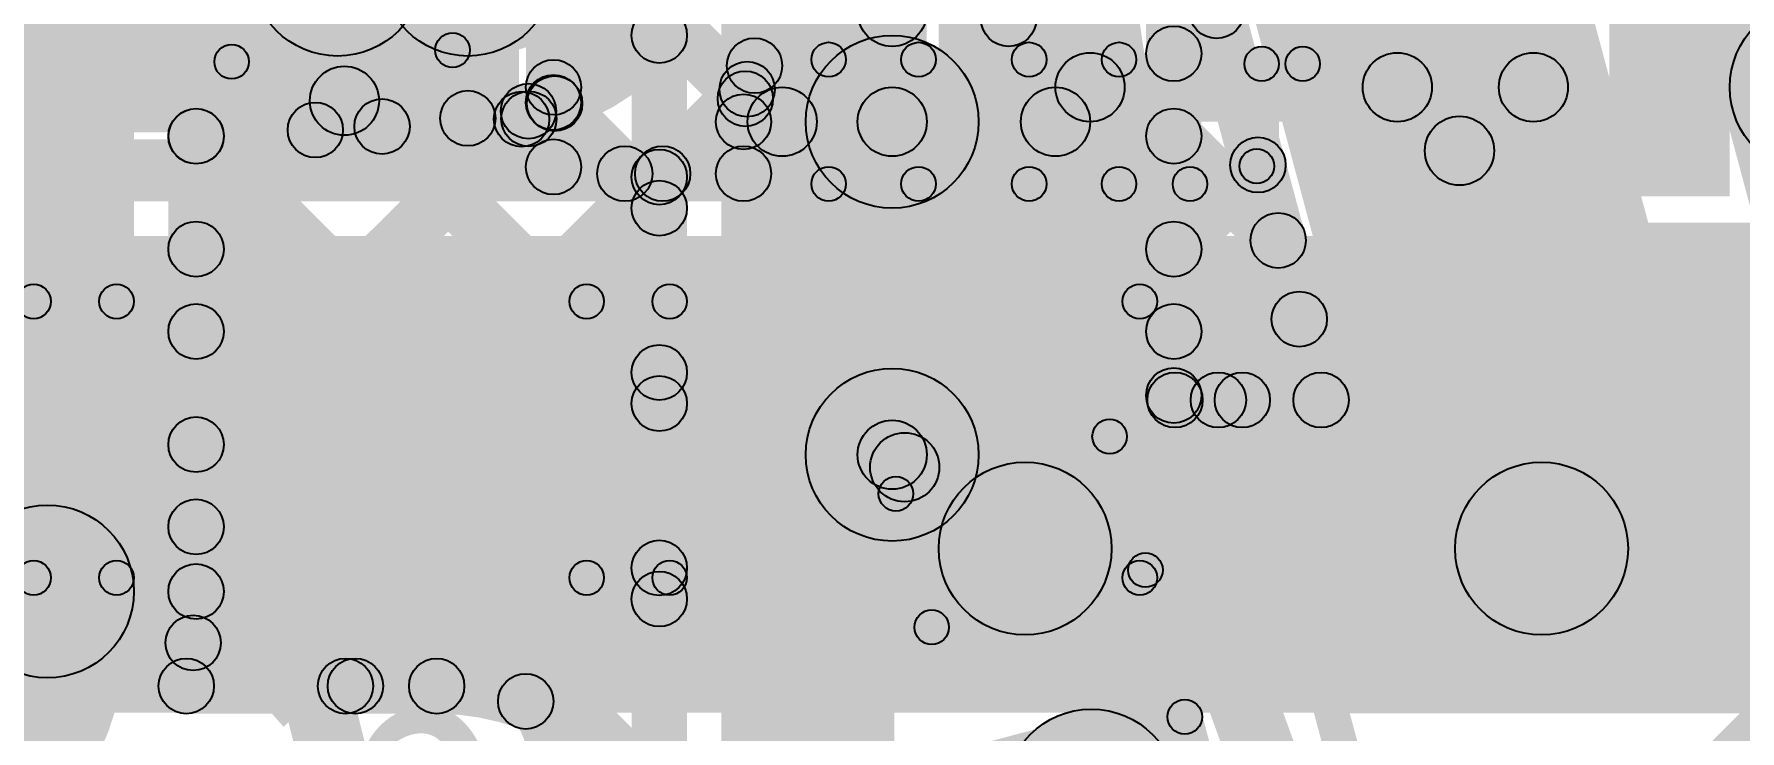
# Model space of a CAD drawing. Header units: millimetres. Extents: x -2.17 to 2.17, y -2.17 to 2.17.
# Drawn here: x -0.6649 to -0.4182, y -0.1673 to -0.0664 of the extents above; entities that cross this region are included whole.
import ezdxf

# ---------------------------------------------------------------- set-up
doc = ezdxf.new("R2010")
doc.units = ezdxf.units.MM
doc.header["$MEASUREMENT"] = 0
for name, color, linetype in [('BottomLayer', 5, 'Continuous'), ('BottomOverlay', 54, 'Continuous'), ('BottomPaste', 16, 'Continuous'), ('BottomSolder', 6, 'Continuous'), ('Mechanical2', 216, 'Continuous'), ('TopLayer', 1, 'Continuous'), ('TopOverlay', 2, 'Continuous'), ('TopPaste', 8, 'Continuous'), ('TopSolder', 216, 'Continuous')]:
    doc.layers.add(name, color=color, linetype=linetype)

# ---------------------------------------------------------------- blocks, each defined once
blk = doc.blocks.new('10_VSON__3_3__B_36')
at = {"layer": 'BottomLayer'}
for points in [[(-0.0315, 0.04232), (0.0315, 0.04232), (0.0315, -0.04232), (-0.0315, -0.04232)], [(0.04331, 0.04409), (0.06693, 0.04409), (0.06693, 0.03465), (0.04331, 0.03465)], [(0.04331, 0.02441), (0.06693, 0.02441), (0.06693, 0.01496), (0.04331, 0.01496)], [(0.04331, 0.00472), (0.06693, 0.00472), (0.06693, -0.00472), (0.04331, -0.00472)]]:
    blk.add_hatch(color=5, dxfattribs=at).paths.add_polyline_path(points)
at = {"layer": 'BottomOverlay'}
for points in [[(-0.0585, 0.0565), (-0.0585, 0.0615), (0.0585, 0.0615), (0.0585, 0.0565)], [(0.056, 0.059), (0.061, 0.059), (0.061, 0.05306), (0.056, 0.05306)]]:
    blk.add_hatch(color=54, dxfattribs=at).paths.add_polyline_path(points)
h = blk.add_hatch(color=54, dxfattribs=at)
edge = h.paths.add_edge_path()
edge.add_arc((0.0585, 0.059), 0.0025, 0, 360)
h = blk.add_hatch(color=54, dxfattribs=at)
edge = h.paths.add_edge_path()
edge.add_arc((0.0585, 0.059), 0.0025, 0, 360)
h = blk.add_hatch(color=54, dxfattribs=at)
edge = h.paths.add_edge_path()
edge.add_arc((0.0585, 0.05306), 0.0025, 0, 360)
at = {"layer": 'BottomPaste'}
for points in [[(-0.0315, 0.04232), (0.0315, 0.04232), (0.0315, -0.04232), (-0.0315, -0.04232)], [(0.04331, 0.04409), (0.06693, 0.04409), (0.06693, 0.03465), (0.04331, 0.03465)], [(0.04331, 0.02441), (0.06693, 0.02441), (0.06693, 0.01496), (0.04331, 0.01496)], [(0.04331, 0.00472), (0.06693, 0.00472), (0.06693, -0.00472), (0.04331, -0.00472)]]:
    blk.add_hatch(color=16, dxfattribs=at).paths.add_polyline_path(points)
at = {"layer": 'BottomSolder'}
for points in [[(0.03931, 0.04809), (0.07093, 0.04809), (0.07093, 0.03065), (0.03931, 0.03065)], [(-0.0355, 0.04632), (0.0355, 0.04632), (0.0355, -0.04632), (-0.0355, -0.04632)], [(0.03931, 0.02841), (0.07093, 0.02841), (0.07093, 0.01096), (0.03931, 0.01096)], [(0.03931, 0.00872), (0.07093, 0.00872), (0.07093, -0.00872), (0.03931, -0.00872)]]:
    blk.add_hatch(color=6, dxfattribs=at).paths.add_polyline_path(points)
at = {"layer": 'BottomOverlay'}
for centre in [(0.0585, 0.059), (0.0585, 0.059), (0.0585, 0.05306)]:
    blk.add_circle(centre, 0.0025, dxfattribs=at)
blk = doc.blocks.new('WS2812B_M____264')
at = {"layer": 'TopLayer'}
for points in [[(0.03504, 0.05079), (0.09409, 0.05079), (0.09409, 0.01142), (0.03504, 0.01142)], [(0.03504, -0.01142), (0.09409, -0.01142), (0.09409, -0.05079), (0.03504, -0.05079)]]:
    blk.add_hatch(color=1, dxfattribs=at).paths.add_polyline_path(points)
at = {"layer": 'TopOverlay'}
for points in [[(0.07, 0.0725), (0.07, 0.0675), (-0.07, 0.0675), (-0.07, 0.0725)], [(0.0675, 0.07), (0.0725, 0.07), (0.0725, 0.06), (0.0675, 0.06)]]:
    blk.add_hatch(color=2, dxfattribs=at).paths.add_polyline_path(points)
h = blk.add_hatch(color=2, dxfattribs=at)
edge = h.paths.add_edge_path()
edge.add_arc((0.07, 0.07), 0.0025, 0, 360)
h = blk.add_hatch(color=2, dxfattribs=at)
edge = h.paths.add_edge_path()
edge.add_arc((0.07, 0.07), 0.0025, 0, 360)
h = blk.add_hatch(color=2, dxfattribs=at)
edge = h.paths.add_edge_path()
edge.add_arc((0.07, 0.06), 0.0025, 0, 360)
at = {"layer": 'TopPaste'}
for points in [[(0.03504, 0.05079), (0.09409, 0.05079), (0.09409, 0.01142), (0.03504, 0.01142)], [(0.03504, -0.01142), (0.09409, -0.01142), (0.09409, -0.05079), (0.03504, -0.05079)]]:
    blk.add_hatch(color=8, dxfattribs=at).paths.add_polyline_path(points)
at = {"layer": 'TopSolder'}
for points in [[(0.03104, 0.05479), (0.09809, 0.05479), (0.09809, 0.00742), (0.03104, 0.00742)], [(0.03104, -0.00742), (0.09809, -0.00742), (0.09809, -0.05479), (0.03104, -0.05479)]]:
    blk.add_hatch(color=216, dxfattribs=at).paths.add_polyline_path(points)
at = {"layer": 'TopOverlay'}
for centre in [(0.07, 0.07), (0.07, 0.07), (0.07, 0.06)]:
    blk.add_circle(centre, 0.0025, dxfattribs=at)
blk = doc.blocks.new('1255AY_1R0N_P3_B_280')
at = {"layer": 'BottomLayer'}
blk.add_hatch(color=5, dxfattribs=at).paths.add_polyline_path([(0.06102, 0.1122), (0.12402, 0.1122), (0.12402, -0.1122), (0.06102, -0.1122)])
at = {"layer": 'BottomPaste'}
blk.add_hatch(color=16, dxfattribs=at).paths.add_polyline_path([(0.06102, 0.1122), (0.12402, 0.1122), (0.12402, -0.1122), (0.06102, -0.1122)])
at = {"layer": 'BottomSolder'}
blk.add_hatch(color=6, dxfattribs=at).paths.add_polyline_path([(0.05702, 0.1162), (0.12802, 0.1162), (0.12802, -0.1162), (0.05702, -0.1162)])
blk = doc.blocks.new('C__0402_414')
at = {"layer": 'TopLayer'}
for points in [[(-0.0275, -0.0125), (-0.0275, 0.0125), (-0.0095, 0.0125), (-0.0095, -0.0125)], [(0.0095, -0.0125), (0.0095, 0.0125), (0.0275, 0.0125), (0.0275, -0.0125)]]:
    blk.add_hatch(color=1, dxfattribs=at).paths.add_polyline_path(points)
at = {"layer": 'TopOverlay'}
h = blk.add_hatch(color=2, dxfattribs=at)
edge = h.paths.add_edge_path()
edge.add_arc((-0.031, 0.016), 0.0025, 0, 360)
h = blk.add_hatch(color=2, dxfattribs=at)
edge = h.paths.add_edge_path()
edge.add_arc((-0.031, 0.016), 0.0025, 0, 360)
for points in [[(-0.011, 0.0185), (-0.011, 0.0135), (-0.031, 0.0135), (-0.031, 0.0185)], [(0.031, 0.0185), (0.031, 0.0135), (0.011, 0.0135), (0.011, 0.0185)], [(-0.0335, 0.016), (-0.0285, 0.016), (-0.0285, -0.016), (-0.0335, -0.016)], [(0.0285, 0.016), (0.0335, 0.016), (0.0335, -0.016), (0.0285, -0.016)], [(-0.011, -0.0135), (-0.011, -0.0185), (-0.031, -0.0185), (-0.031, -0.0135)], [(0.031, -0.0135), (0.031, -0.0185), (0.011, -0.0185), (0.011, -0.0135)]]:
    blk.add_hatch(color=2, dxfattribs=at).paths.add_polyline_path(points)
h = blk.add_hatch(color=2, dxfattribs=at)
edge = h.paths.add_edge_path()
edge.add_arc((-0.011, 0.016), 0.0025, 0, 360)
h = blk.add_hatch(color=2, dxfattribs=at)
edge = h.paths.add_edge_path()
edge.add_arc((0.011, 0.016), 0.0025, 0, 360)
h = blk.add_hatch(color=2, dxfattribs=at)
edge = h.paths.add_edge_path()
edge.add_arc((0.031, 0.016), 0.0025, 0, 360)
h = blk.add_hatch(color=2, dxfattribs=at)
edge = h.paths.add_edge_path()
edge.add_arc((0.031, 0.016), 0.0025, 0, 360)
h = blk.add_hatch(color=2, dxfattribs=at)
edge = h.paths.add_edge_path()
edge.add_arc((-0.031, -0.016), 0.0025, 0, 360)
h = blk.add_hatch(color=2, dxfattribs=at)
edge = h.paths.add_edge_path()
edge.add_arc((-0.031, -0.016), 0.0025, 0, 360)
h = blk.add_hatch(color=2, dxfattribs=at)
edge = h.paths.add_edge_path()
edge.add_arc((-0.011, -0.016), 0.0025, 0, 360)
h = blk.add_hatch(color=2, dxfattribs=at)
edge = h.paths.add_edge_path()
edge.add_arc((0.011, -0.016), 0.0025, 0, 360)
h = blk.add_hatch(color=2, dxfattribs=at)
edge = h.paths.add_edge_path()
edge.add_arc((0.031, -0.016), 0.0025, 0, 360)
h = blk.add_hatch(color=2, dxfattribs=at)
edge = h.paths.add_edge_path()
edge.add_arc((0.031, -0.016), 0.0025, 0, 360)
at = {"layer": 'TopPaste'}
for points in [[(-0.0275, -0.0125), (-0.0275, 0.0125), (-0.0095, 0.0125), (-0.0095, -0.0125)], [(0.0095, -0.0125), (0.0095, 0.0125), (0.0275, 0.0125), (0.0275, -0.0125)]]:
    blk.add_hatch(color=8, dxfattribs=at).paths.add_polyline_path(points)
at = {"layer": 'TopSolder'}
for points in [[(-0.02986, -0.01486), (-0.02986, 0.01486), (-0.00714, 0.01486), (-0.00714, -0.01486)], [(0.00714, -0.01486), (0.00714, 0.01486), (0.02986, 0.01486), (0.02986, -0.01486)]]:
    blk.add_hatch(color=216, dxfattribs=at).paths.add_polyline_path(points)
at = {"layer": 'TopOverlay'}
for centre in [(-0.031, 0.016), (-0.031, 0.016), (-0.011, 0.016), (0.011, 0.016), (0.031, 0.016), (0.031, 0.016), (-0.031, -0.016), (-0.031, -0.016), (-0.011, -0.016), (0.011, -0.016), (0.031, -0.016), (0.031, -0.016)]:
    blk.add_circle(centre, 0.0025, dxfattribs=at)
blk = doc.blocks.new('C__0402_434')
at = {"layer": 'TopLayer'}
for points in [[(-0.0275, -0.0125), (-0.0275, 0.0125), (-0.0095, 0.0125), (-0.0095, -0.0125)], [(0.0095, -0.0125), (0.0095, 0.0125), (0.0275, 0.0125), (0.0275, -0.0125)]]:
    blk.add_hatch(color=1, dxfattribs=at).paths.add_polyline_path(points)
at = {"layer": 'TopOverlay'}
h = blk.add_hatch(color=2, dxfattribs=at)
edge = h.paths.add_edge_path()
edge.add_arc((-0.031, 0.016), 0.0025, 0, 360)
h = blk.add_hatch(color=2, dxfattribs=at)
edge = h.paths.add_edge_path()
edge.add_arc((-0.031, 0.016), 0.0025, 0, 360)
for points in [[(-0.031, 0.0135), (-0.031, 0.0185), (-0.011, 0.0185), (-0.011, 0.0135)], [(0.011, 0.0135), (0.011, 0.0185), (0.031, 0.0185), (0.031, 0.0135)], [(-0.0285, -0.016), (-0.0335, -0.016), (-0.0335, 0.016), (-0.0285, 0.016)], [(0.0335, -0.016), (0.0285, -0.016), (0.0285, 0.016), (0.0335, 0.016)], [(-0.031, -0.0185), (-0.031, -0.0135), (-0.011, -0.0135), (-0.011, -0.0185)], [(0.011, -0.0185), (0.011, -0.0135), (0.031, -0.0135), (0.031, -0.0185)]]:
    blk.add_hatch(color=2, dxfattribs=at).paths.add_polyline_path(points)
h = blk.add_hatch(color=2, dxfattribs=at)
edge = h.paths.add_edge_path()
edge.add_arc((-0.011, 0.016), 0.0025, 0, 360)
h = blk.add_hatch(color=2, dxfattribs=at)
edge = h.paths.add_edge_path()
edge.add_arc((0.011, 0.016), 0.0025, 0, 360)
h = blk.add_hatch(color=2, dxfattribs=at)
edge = h.paths.add_edge_path()
edge.add_arc((0.031, 0.016), 0.0025, 0, 360)
h = blk.add_hatch(color=2, dxfattribs=at)
edge = h.paths.add_edge_path()
edge.add_arc((0.031, 0.016), 0.0025, 0, 360)
h = blk.add_hatch(color=2, dxfattribs=at)
edge = h.paths.add_edge_path()
edge.add_arc((-0.031, -0.016), 0.0025, 0, 360)
h = blk.add_hatch(color=2, dxfattribs=at)
edge = h.paths.add_edge_path()
edge.add_arc((-0.031, -0.016), 0.0025, 0, 360)
h = blk.add_hatch(color=2, dxfattribs=at)
edge = h.paths.add_edge_path()
edge.add_arc((-0.011, -0.016), 0.0025, 0, 360)
h = blk.add_hatch(color=2, dxfattribs=at)
edge = h.paths.add_edge_path()
edge.add_arc((0.011, -0.016), 0.0025, 0, 360)
h = blk.add_hatch(color=2, dxfattribs=at)
edge = h.paths.add_edge_path()
edge.add_arc((0.031, -0.016), 0.0025, 0, 360)
h = blk.add_hatch(color=2, dxfattribs=at)
edge = h.paths.add_edge_path()
edge.add_arc((0.031, -0.016), 0.0025, 0, 360)
at = {"layer": 'TopPaste'}
for points in [[(-0.0275, -0.0125), (-0.0275, 0.0125), (-0.0095, 0.0125), (-0.0095, -0.0125)], [(0.0095, -0.0125), (0.0095, 0.0125), (0.0275, 0.0125), (0.0275, -0.0125)]]:
    blk.add_hatch(color=8, dxfattribs=at).paths.add_polyline_path(points)
at = {"layer": 'TopSolder'}
for points in [[(-0.02986, -0.01486), (-0.02986, 0.01486), (-0.00714, 0.01486), (-0.00714, -0.01486)], [(0.00714, -0.01486), (0.00714, 0.01486), (0.02986, 0.01486), (0.02986, -0.01486)]]:
    blk.add_hatch(color=216, dxfattribs=at).paths.add_polyline_path(points)
at = {"layer": 'TopOverlay'}
for centre in [(-0.031, 0.016), (-0.031, 0.016), (-0.011, 0.016), (0.011, 0.016), (0.031, 0.016), (0.031, 0.016), (-0.031, -0.016), (-0.031, -0.016), (-0.011, -0.016), (0.011, -0.016), (0.031, -0.016), (0.031, -0.016)]:
    blk.add_circle(centre, 0.0025, dxfattribs=at)
blk = doc.blocks.new('CAP_0201_B_457')
at = {"layer": 'BottomLayer'}
for points in [[(-0.01772, 0.00591), (-0.00591, 0.00591), (-0.00591, -0.00591), (-0.01772, -0.00591)], [(0.00591, 0.00591), (0.01772, 0.00591), (0.01772, -0.00591), (0.00591, -0.00591)]]:
    blk.add_hatch(color=5, dxfattribs=at).paths.add_polyline_path(points)
at = {"layer": 'BottomOverlay'}
h = blk.add_hatch(color=54, dxfattribs=at)
edge = h.paths.add_edge_path()
edge.add_arc((-0.021, 0.009), 0.0025, 0, 360)
h = blk.add_hatch(color=54, dxfattribs=at)
edge = h.paths.add_edge_path()
edge.add_arc((-0.021, 0.009), 0.0025, 0, 360)
for points in [[(-0.008, 0.0115), (-0.008, 0.0065), (-0.021, 0.0065), (-0.021, 0.0115)], [(0.021, 0.0115), (0.021, 0.0065), (0.008, 0.0065), (0.008, 0.0115)], [(-0.0235, 0.009), (-0.0185, 0.009), (-0.0185, -0.009), (-0.0235, -0.009)], [(0.0185, 0.009), (0.0235, 0.009), (0.0235, -0.009), (0.0185, -0.009)], [(-0.008, -0.0065), (-0.008, -0.0115), (-0.021, -0.0115), (-0.021, -0.0065)], [(0.021, -0.0065), (0.021, -0.0115), (0.008, -0.0115), (0.008, -0.0065)]]:
    blk.add_hatch(color=54, dxfattribs=at).paths.add_polyline_path(points)
h = blk.add_hatch(color=54, dxfattribs=at)
edge = h.paths.add_edge_path()
edge.add_arc((-0.008, 0.009), 0.0025, 0, 360)
h = blk.add_hatch(color=54, dxfattribs=at)
edge = h.paths.add_edge_path()
edge.add_arc((0.008, 0.009), 0.0025, 0, 360)
h = blk.add_hatch(color=54, dxfattribs=at)
edge = h.paths.add_edge_path()
edge.add_arc((0.021, 0.009), 0.0025, 0, 360)
h = blk.add_hatch(color=54, dxfattribs=at)
edge = h.paths.add_edge_path()
edge.add_arc((0.021, 0.009), 0.0025, 0, 360)
h = blk.add_hatch(color=54, dxfattribs=at)
edge = h.paths.add_edge_path()
edge.add_arc((-0.021, -0.009), 0.0025, 0, 360)
h = blk.add_hatch(color=54, dxfattribs=at)
edge = h.paths.add_edge_path()
edge.add_arc((-0.021, -0.009), 0.0025, 0, 360)
h = blk.add_hatch(color=54, dxfattribs=at)
edge = h.paths.add_edge_path()
edge.add_arc((-0.008, -0.009), 0.0025, 0, 360)
h = blk.add_hatch(color=54, dxfattribs=at)
edge = h.paths.add_edge_path()
edge.add_arc((0.008, -0.009), 0.0025, 0, 360)
h = blk.add_hatch(color=54, dxfattribs=at)
edge = h.paths.add_edge_path()
edge.add_arc((0.021, -0.009), 0.0025, 0, 360)
h = blk.add_hatch(color=54, dxfattribs=at)
edge = h.paths.add_edge_path()
edge.add_arc((0.021, -0.009), 0.0025, 0, 360)
at = {"layer": 'BottomPaste'}
for points in [[(-0.01772, 0.00591), (-0.00591, 0.00591), (-0.00591, -0.00591), (-0.01772, -0.00591)], [(0.00591, 0.00591), (0.01772, 0.00591), (0.01772, -0.00591), (0.00591, -0.00591)]]:
    blk.add_hatch(color=16, dxfattribs=at).paths.add_polyline_path(points)
at = {"layer": 'BottomSolder'}
for points in [[(-0.01988, 0.00807), (-0.00374, 0.00807), (-0.00374, -0.00807), (-0.01988, -0.00807)], [(0.00374, 0.00807), (0.01988, 0.00807), (0.01988, -0.00807), (0.00374, -0.00807)]]:
    blk.add_hatch(color=6, dxfattribs=at).paths.add_polyline_path(points)
at = {"layer": 'BottomOverlay'}
for centre in [(-0.021, 0.009), (-0.021, 0.009), (-0.008, 0.009), (0.008, 0.009), (0.021, 0.009), (0.021, 0.009), (-0.021, -0.009), (-0.021, -0.009), (-0.008, -0.009), (0.008, -0.009), (0.021, -0.009), (0.021, -0.009)]:
    blk.add_circle(centre, 0.0025, dxfattribs=at)
blk = doc.blocks.new('C__0805_B_459')
at = {"layer": 'BottomOverlay'}
h = blk.add_hatch(color=54, dxfattribs=at)
edge = h.paths.add_edge_path()
edge.add_arc((-0.064, 0.034), 0.0025, 0, 360)
h = blk.add_hatch(color=54, dxfattribs=at)
edge = h.paths.add_edge_path()
edge.add_arc((-0.064, 0.034), 0.0025, 0, 360)
blk.add_hatch(color=54, dxfattribs=at).paths.add_polyline_path([(-0.024, 0.0365), (-0.024, 0.0315), (-0.064, 0.0315), (-0.064, 0.0365)])
h = blk.add_hatch(color=54, dxfattribs=at)
edge = h.paths.add_edge_path()
edge.add_arc((-0.024, 0.034), 0.0025, 0, 360)
for centre in [(-0.064, 0.034), (-0.064, 0.034), (-0.024, 0.034)]:
    blk.add_circle(centre, 0.0025, dxfattribs=at)
blk = doc.blocks.new('C__0805_B_460')
at = {"layer": 'BottomLayer'}
blk.add_hatch(color=5, dxfattribs=at).paths.add_polyline_path([(-0.06, 0.03), (-0.02, 0.03), (-0.02, -0.03), (-0.06, -0.03)])
at = {"layer": 'BottomOverlay'}
h = blk.add_hatch(color=54, dxfattribs=at)
edge = h.paths.add_edge_path()
edge.add_arc((-0.064, 0.034), 0.0025, 0, 360)
h = blk.add_hatch(color=54, dxfattribs=at)
edge = h.paths.add_edge_path()
edge.add_arc((-0.064, 0.034), 0.0025, 0, 360)
for points in [[(-0.024, 0.0365), (-0.024, 0.0315), (-0.064, 0.0315), (-0.064, 0.0365)], [(-0.0615, -0.034), (-0.0665, -0.034), (-0.0665, 0.034), (-0.0615, 0.034)], [(-0.024, -0.0315), (-0.024, -0.0365), (-0.064, -0.0365), (-0.064, -0.0315)]]:
    blk.add_hatch(color=54, dxfattribs=at).paths.add_polyline_path(points)
h = blk.add_hatch(color=54, dxfattribs=at)
edge = h.paths.add_edge_path()
edge.add_arc((-0.024, 0.034), 0.0025, 0, 360)
h = blk.add_hatch(color=54, dxfattribs=at)
edge = h.paths.add_edge_path()
edge.add_arc((-0.064, -0.034), 0.0025, 0, 360)
h = blk.add_hatch(color=54, dxfattribs=at)
edge = h.paths.add_edge_path()
edge.add_arc((-0.064, -0.034), 0.0025, 0, 360)
h = blk.add_hatch(color=54, dxfattribs=at)
edge = h.paths.add_edge_path()
edge.add_arc((-0.024, -0.034), 0.0025, 0, 360)
at = {"layer": 'BottomPaste'}
blk.add_hatch(color=16, dxfattribs=at).paths.add_polyline_path([(-0.06, 0.03), (-0.02, 0.03), (-0.02, -0.03), (-0.06, -0.03)])
at = {"layer": 'BottomSolder'}
blk.add_hatch(color=6, dxfattribs=at).paths.add_polyline_path([(-0.06276, 0.03276), (-0.01724, 0.03276), (-0.01724, -0.03276), (-0.06276, -0.03276)])
at = {"layer": 'BottomOverlay'}
for centre in [(-0.064, 0.034), (-0.064, 0.034), (-0.024, 0.034), (-0.064, -0.034), (-0.064, -0.034), (-0.024, -0.034)]:
    blk.add_circle(centre, 0.0025, dxfattribs=at)
blk = doc.blocks.new('C__0805_B_461')
at = {"layer": 'BottomLayer'}
blk.add_hatch(color=5, dxfattribs=at).paths.add_polyline_path([(-0.06, 0.03), (-0.02, 0.03), (-0.02, -0.03), (-0.06, -0.03)])
at = {"layer": 'BottomOverlay'}
h = blk.add_hatch(color=54, dxfattribs=at)
edge = h.paths.add_edge_path()
edge.add_arc((-0.064, 0.034), 0.0025, 0, 360)
h = blk.add_hatch(color=54, dxfattribs=at)
edge = h.paths.add_edge_path()
edge.add_arc((-0.064, 0.034), 0.0025, 0, 360)
for points in [[(-0.024, 0.0365), (-0.024, 0.0315), (-0.064, 0.0315), (-0.064, 0.0365)], [(-0.0615, -0.034), (-0.0665, -0.034), (-0.0665, 0.034), (-0.0615, 0.034)], [(-0.024, -0.0315), (-0.024, -0.0365), (-0.064, -0.0365), (-0.064, -0.0315)]]:
    blk.add_hatch(color=54, dxfattribs=at).paths.add_polyline_path(points)
h = blk.add_hatch(color=54, dxfattribs=at)
edge = h.paths.add_edge_path()
edge.add_arc((-0.024, 0.034), 0.0025, 0, 360)
h = blk.add_hatch(color=54, dxfattribs=at)
edge = h.paths.add_edge_path()
edge.add_arc((-0.064, -0.034), 0.0025, 0, 360)
h = blk.add_hatch(color=54, dxfattribs=at)
edge = h.paths.add_edge_path()
edge.add_arc((-0.064, -0.034), 0.0025, 0, 360)
h = blk.add_hatch(color=54, dxfattribs=at)
edge = h.paths.add_edge_path()
edge.add_arc((-0.024, -0.034), 0.0025, 0, 360)
at = {"layer": 'BottomPaste'}
blk.add_hatch(color=16, dxfattribs=at).paths.add_polyline_path([(-0.06, 0.03), (-0.02, 0.03), (-0.02, -0.03), (-0.06, -0.03)])
at = {"layer": 'BottomSolder'}
blk.add_hatch(color=6, dxfattribs=at).paths.add_polyline_path([(-0.06276, 0.03276), (-0.01724, 0.03276), (-0.01724, -0.03276), (-0.06276, -0.03276)])
at = {"layer": 'BottomOverlay'}
for centre in [(-0.064, 0.034), (-0.064, 0.034), (-0.024, 0.034), (-0.064, -0.034), (-0.064, -0.034), (-0.024, -0.034)]:
    blk.add_circle(centre, 0.0025, dxfattribs=at)

msp = doc.modelspace()

# ---------------------------------------------------------------- hatches: boundary and pattern name
at = {"layer": 'BottomLayer'}
for points in [[(-0.5858, -0.08564), (-0.5938, -0.08564), (-0.5938, -0.0085), (-0.5858, -0.0085)], [(-0.44306, -0.0741), (-0.45306, -0.0741), (-0.45306, -0.03505), (-0.44306, -0.03505)], [(-0.59262, -0.05085), (-0.58697, -0.04519), (-0.55922, -0.07293), (-0.56488, -0.07859)], [(-0.58697, -0.07694), (-0.59262, -0.07128), (-0.56684, -0.04549), (-0.56118, -0.05115)], [(-0.55672, -0.07098), (-0.56472, -0.07098), (-0.56472, -0.0592), (-0.55672, -0.0592)], [(-0.53581, -0.0791), (-0.54581, -0.0791), (-0.54581, -0.0632), (-0.53581, -0.0632)], [(-0.51219, -0.0791), (-0.51219, -0.0691), (-0.46774, -0.0691), (-0.46774, -0.0791)], [(-0.59262, -0.07913), (-0.58697, -0.07347), (-0.57666, -0.08378), (-0.58232, -0.08944)], [(-0.57118, -0.08944), (-0.57684, -0.08378), (-0.56462, -0.07156), (-0.55896, -0.07722)], [(-0.55672, -0.0841), (-0.55672, -0.0741), (-0.54081, -0.0741), (-0.54081, -0.0841)], [(-0.55831, -0.08661), (-0.56631, -0.08661), (-0.56631, -0.0791), (-0.55831, -0.0791)], [(-0.52831, -0.12729), (-0.55331, -0.12729), (-0.55331, -0.0791), (-0.52831, -0.0791)], [(-0.74867, -0.08964), (-0.74867, -0.08164), (-0.5898, -0.08164), (-0.5898, -0.08964)], [(-0.743, -0.09061), (-0.743, -0.08261), (-0.56231, -0.08261), (-0.56231, -0.09061)], [(-0.734, -0.16461), (-0.386, -0.16461), (-0.386, -0.09561), (-0.734, -0.09561)]]:
    msp.add_hatch(color=5, dxfattribs=at).paths.add_polyline_path(points)
h = msp.add_hatch(color=5, dxfattribs=at)
edge = h.paths.add_edge_path()
edge.add_arc((-0.54081, -0.0632), 0.005, 0, 360)
h = msp.add_hatch(color=5, dxfattribs=at)
edge = h.paths.add_edge_path()
edge.add_arc((-0.52397, -0.0642), 0.004, 0, 360)
h = msp.add_hatch(color=5, dxfattribs=at)
edge = h.paths.add_edge_path()
edge.add_arc((-0.40715, -0.0741), 0.0125, 0, 360)
h = msp.add_hatch(color=5, dxfattribs=at)
edge = h.paths.add_edge_path()
edge.add_arc((-0.54081, -0.0791), 0.0125, 0, 360)
h = msp.add_hatch(color=5, dxfattribs=at)
edge = h.paths.add_edge_path()
edge.add_arc((-0.56072, -0.07098), 0.004, 0, 360)
h = msp.add_hatch(color=5, dxfattribs=at)
edge = h.paths.add_edge_path()
edge.add_arc((-0.56072, -0.07098), 0.004, 0, 360)
h = msp.add_hatch(color=5, dxfattribs=at)
edge = h.paths.add_edge_path()
edge.add_arc((-0.5898, -0.07411), 0.004, 0, 360)
h = msp.add_hatch(color=5, dxfattribs=at)
edge = h.paths.add_edge_path()
edge.add_arc((-0.56179, -0.07439), 0.004, 0, 360)
h = msp.add_hatch(color=5, dxfattribs=at)
edge = h.paths.add_edge_path()
edge.add_arc((-0.51219, -0.0741), 0.005, 0, 360)
h = msp.add_hatch(color=5, dxfattribs=at)
edge = h.paths.add_edge_path()
edge.add_arc((-0.51219, -0.0741), 0.005, 0, 360)
h = msp.add_hatch(color=5, dxfattribs=at)
edge = h.paths.add_edge_path()
edge.add_arc((-0.46774, -0.0741), 0.005, 0, 360)
h = msp.add_hatch(color=5, dxfattribs=at)
edge = h.paths.add_edge_path()
edge.add_arc((-0.44806, -0.0741), 0.005, 0, 360)
h = msp.add_hatch(color=5, dxfattribs=at)
edge = h.paths.add_edge_path()
edge.add_arc((-0.5898, -0.0763), 0.004, 0, 360)
h = msp.add_hatch(color=5, dxfattribs=at)
edge = h.paths.add_edge_path()
edge.add_arc((-0.56205, -0.07576), 0.004, 0, 360)
h = msp.add_hatch(color=5, dxfattribs=at)
edge = h.paths.add_edge_path()
edge.add_arc((-0.56231, -0.0791), 0.004, 0, 360)
h = msp.add_hatch(color=5, dxfattribs=at)
edge = h.paths.add_edge_path()
edge.add_arc((-0.56231, -0.0791), 0.004, 0, 360)
h = msp.add_hatch(color=5, dxfattribs=at)
edge = h.paths.add_edge_path()
edge.add_arc((-0.55672, -0.0791), 0.005, 0, 360)
h = msp.add_hatch(color=5, dxfattribs=at)
edge = h.paths.add_edge_path()
edge.add_arc((-0.54081, -0.0791), 0.005, 0, 360)
h = msp.add_hatch(color=5, dxfattribs=at)
edge = h.paths.add_edge_path()
edge.add_arc((-0.54081, -0.0791), 0.005, 0, 360)
h = msp.add_hatch(color=5, dxfattribs=at)
edge = h.paths.add_edge_path()
edge.add_arc((-0.51719, -0.0791), 0.005, 0, 360)
h = msp.add_hatch(color=5, dxfattribs=at)
edge = h.paths.add_edge_path()
edge.add_arc((-0.5898, -0.08564), 0.004, 0, 360)
h = msp.add_hatch(color=5, dxfattribs=at)
edge = h.paths.add_edge_path()
edge.add_arc((-0.5898, -0.08564), 0.004, 0, 360)
h = msp.add_hatch(color=5, dxfattribs=at)
edge = h.paths.add_edge_path()
edge.add_arc((-0.57949, -0.08661), 0.004, 0, 360)
h = msp.add_hatch(color=5, dxfattribs=at)
edge = h.paths.add_edge_path()
edge.add_arc((-0.57401, -0.08661), 0.004, 0, 360)
h = msp.add_hatch(color=5, dxfattribs=at)
edge = h.paths.add_edge_path()
edge.add_arc((-0.56231, -0.08661), 0.004, 0, 360)
h = msp.add_hatch(color=5, dxfattribs=at)
edge = h.paths.add_edge_path()
edge.add_arc((-0.56231, -0.08661), 0.004, 0, 360)
h = msp.add_hatch(color=5, dxfattribs=at)
edge = h.paths.add_edge_path()
edge.add_arc((-0.54081, -0.12729), 0.0125, 0, 360)
h = msp.add_hatch(color=5, dxfattribs=at)
edge = h.paths.add_edge_path()
edge.add_arc((-0.54081, -0.12729), 0.005, 0, 360)
h = msp.add_hatch(color=5, dxfattribs=at)
edge = h.paths.add_edge_path()
edge.add_arc((-0.539, -0.1291), 0.005, 0, 360)
at = {"layer": 'TopLayer'}
for points in [[(-0.45436, -0.08569), (-0.46314, -0.0809), (-0.40906, 0.01837), (-0.40028, 0.01358)], [(-0.5405, -0.185), (-0.5655, -0.185), (-0.5655, -0.02985), (-0.5405, -0.02985)], [(-0.50908, -0.14087), (-0.53408, -0.14087), (-0.53408, -0.03003), (-0.50908, -0.03003)], [(-0.49608, -0.11872), (-0.50408, -0.11872), (-0.50408, -0.03003), (-0.49608, -0.03003)], [(-0.62103, -0.06959), (-0.62103, -0.04459), (-0.60219, -0.04459), (-0.60219, -0.06959)], [(-0.6505, -0.14708), (-0.6755, -0.14708), (-0.6755, -0.05365), (-0.6505, -0.05365)], [(-0.5003, -0.05454), (-0.49257, -0.05247), (-0.47492, -0.11834), (-0.48265, -0.12041)], [(-0.62602, -0.05735), (-0.61604, -0.05682), (-0.61504, -0.0758), (-0.62503, -0.07632)], [(-0.49725, -0.07207), (-0.5029, -0.06642), (-0.4967, -0.06022), (-0.49105, -0.06587)], [(-0.5705, -0.17811), (-0.5785, -0.17811), (-0.5785, -0.0666), (-0.5705, -0.0666)], [(-0.59247, -0.07928), (-0.58682, -0.07362), (-0.57167, -0.08877), (-0.57733, -0.09443)], [(-0.63867, -0.12864), (-0.64433, -0.12299), (-0.59723, -0.07589), (-0.59158, -0.08155)], [(-0.64129, -0.08518), (-0.64171, -0.07719), (-0.59357, -0.07467), (-0.59316, -0.08266)], [(-0.63867, -0.10036), (-0.64433, -0.0947), (-0.62708, -0.07746), (-0.62143, -0.08311)], [(-0.64431, -0.08402), (-0.63865, -0.07836), (-0.57167, -0.14534), (-0.57733, -0.15099)], [(-0.61743, -0.08261), (-0.61177, -0.07695), (-0.57167, -0.11705), (-0.57733, -0.12271)], [(-0.5029, -0.084), (-0.49725, -0.07834), (-0.48214, -0.09344), (-0.4878, -0.0991)], [(-0.6375, -0.14708), (-0.6455, -0.14708), (-0.6455, -0.08119), (-0.6375, -0.08119)], [(-0.49725, -0.10036), (-0.5029, -0.0947), (-0.49073, -0.08252), (-0.48507, -0.08818)], [(-0.63909, -0.15734), (-0.64474, -0.15169), (-0.57733, -0.08427), (-0.57167, -0.08993)], [(-0.49081, -0.1222), (-0.49646, -0.11654), (-0.48475, -0.10483), (-0.47909, -0.11049)], [(-0.64433, -0.11228), (-0.63867, -0.10662), (-0.57326, -0.17203), (-0.57892, -0.17769)], [(-0.5029, -0.11228), (-0.49725, -0.10662), (-0.48733, -0.11654), (-0.49299, -0.1222)], [(-0.61706, -0.1636), (-0.62271, -0.15794), (-0.57733, -0.11256), (-0.57167, -0.11821)], [(-0.4999, -0.12337), (-0.4999, -0.11537), (-0.47878, -0.11537), (-0.47878, -0.12337)], [(-0.52158, -0.15337), (-0.52158, -0.12837), (-0.44687, -0.12837), (-0.44687, -0.15337)], [(-0.64433, -0.14056), (-0.63867, -0.13491), (-0.61564, -0.15794), (-0.62129, -0.1636)], [(-0.59099, -0.16581), (-0.59665, -0.16016), (-0.57733, -0.14084), (-0.57167, -0.1465)], [(-0.41539, -0.17607), (-0.42246, -0.169), (-0.40588, -0.15242), (-0.39881, -0.15949)], [(-0.64292, -0.16477), (-0.64292, -0.15677), (-0.6067, -0.15677), (-0.6067, -0.16477)]]:
    msp.add_hatch(color=1, dxfattribs=at).paths.add_polyline_path(points)
h = msp.add_hatch(color=1, dxfattribs=at)
edge = h.paths.add_edge_path()
edge.add_arc((-0.62103, -0.05709), 0.0125, 0, 360)
h = msp.add_hatch(color=1, dxfattribs=at)
edge = h.paths.add_edge_path()
edge.add_arc((-0.60219, -0.05709), 0.0125, 0, 360)
h = msp.add_hatch(color=1, dxfattribs=at)
edge = h.paths.add_edge_path()
edge.add_arc((-0.60219, -0.05709), 0.0125, 0, 360)
h = msp.add_hatch(color=1, dxfattribs=at)
edge = h.paths.add_edge_path()
edge.add_arc((-0.49388, -0.06304), 0.004, 0, 360)
h = msp.add_hatch(color=1, dxfattribs=at)
edge = h.paths.add_edge_path()
edge.add_arc((-0.5745, -0.0666), 0.004, 0, 360)
h = msp.add_hatch(color=1, dxfattribs=at)
edge = h.paths.add_edge_path()
edge.add_arc((-0.5745, -0.0666), 0.004, 0, 360)
h = msp.add_hatch(color=1, dxfattribs=at)
edge = h.paths.add_edge_path()
edge.add_arc((-0.50008, -0.06924), 0.004, 0, 360)
h = msp.add_hatch(color=1, dxfattribs=at)
edge = h.paths.add_edge_path()
edge.add_arc((-0.62004, -0.07606), 0.005, 0, 360)
h = msp.add_hatch(color=1, dxfattribs=at)
edge = h.paths.add_edge_path()
edge.add_arc((-0.59342, -0.07756), 0.004, 0, 360)
h = msp.add_hatch(color=1, dxfattribs=at)
edge = h.paths.add_edge_path()
edge.add_arc((-0.59342, -0.07756), 0.004, 0, 360)
h = msp.add_hatch(color=1, dxfattribs=at)
edge = h.paths.add_edge_path()
edge.add_arc((-0.58964, -0.07645), 0.004, 0, 360)
h = msp.add_hatch(color=1, dxfattribs=at)
edge = h.paths.add_edge_path()
edge.add_arc((-0.62425, -0.08029), 0.004, 0, 360)
h = msp.add_hatch(color=1, dxfattribs=at)
edge = h.paths.add_edge_path()
edge.add_arc((-0.6146, -0.07978), 0.004, 0, 360)
h = msp.add_hatch(color=1, dxfattribs=at)
edge = h.paths.add_edge_path()
edge.add_arc((-0.60219, -0.07859), 0.004, 0, 360)
h = msp.add_hatch(color=1, dxfattribs=at)
edge = h.paths.add_edge_path()
edge.add_arc((-0.59441, -0.07872), 0.004, 0, 360)
h = msp.add_hatch(color=1, dxfattribs=at)
edge = h.paths.add_edge_path()
edge.add_arc((-0.59336, -0.07867), 0.004, 0, 360)
h = msp.add_hatch(color=1, dxfattribs=at)
edge = h.paths.add_edge_path()
edge.add_arc((-0.6415, -0.08119), 0.004, 0, 360)
h = msp.add_hatch(color=1, dxfattribs=at)
edge = h.paths.add_edge_path()
edge.add_arc((-0.6415, -0.08119), 0.004, 0, 360)
h = msp.add_hatch(color=1, dxfattribs=at)
edge = h.paths.add_edge_path()
edge.add_arc((-0.64148, -0.08119), 0.004, 0, 360)
h = msp.add_hatch(color=1, dxfattribs=at)
edge = h.paths.add_edge_path()
edge.add_arc((-0.50008, -0.08117), 0.004, 0, 360)
h = msp.add_hatch(color=1, dxfattribs=at)
edge = h.paths.add_edge_path()
edge.add_arc((-0.45875, -0.08329), 0.005, 0, 360)
h = msp.add_hatch(color=1, dxfattribs=at)
edge = h.paths.add_edge_path()
edge.add_arc((-0.4879, -0.08535), 0.004, 0, 360)
h = msp.add_hatch(color=1, dxfattribs=at)
edge = h.paths.add_edge_path()
edge.add_arc((-0.5745, -0.0871), 0.004, 0, 360)
h = msp.add_hatch(color=1, dxfattribs=at)
edge = h.paths.add_edge_path()
edge.add_arc((-0.5745, -0.0916), 0.004, 0, 360)
h = msp.add_hatch(color=1, dxfattribs=at)
edge = h.paths.add_edge_path()
edge.add_arc((-0.6415, -0.09753), 0.004, 0, 360)
h = msp.add_hatch(color=1, dxfattribs=at)
edge = h.paths.add_edge_path()
edge.add_arc((-0.50008, -0.09753), 0.004, 0, 360)
h = msp.add_hatch(color=1, dxfattribs=at)
edge = h.paths.add_edge_path()
edge.add_arc((-0.48497, -0.09627), 0.004, 0, 360)
h = msp.add_hatch(color=1, dxfattribs=at)
edge = h.paths.add_edge_path()
edge.add_arc((-0.6415, -0.10945), 0.004, 0, 360)
h = msp.add_hatch(color=1, dxfattribs=at)
edge = h.paths.add_edge_path()
edge.add_arc((-0.50008, -0.10945), 0.004, 0, 360)
h = msp.add_hatch(color=1, dxfattribs=at)
edge = h.paths.add_edge_path()
edge.add_arc((-0.48192, -0.10766), 0.004, 0, 360)
h = msp.add_hatch(color=1, dxfattribs=at)
edge = h.paths.add_edge_path()
edge.add_arc((-0.5745, -0.11538), 0.004, 0, 360)
h = msp.add_hatch(color=1, dxfattribs=at)
edge = h.paths.add_edge_path()
edge.add_arc((-0.5745, -0.11988), 0.004, 0, 360)
h = msp.add_hatch(color=1, dxfattribs=at)
edge = h.paths.add_edge_path()
edge.add_arc((-0.50008, -0.11872), 0.004, 0, 360)
h = msp.add_hatch(color=1, dxfattribs=at)
edge = h.paths.add_edge_path()
edge.add_arc((-0.4999, -0.11937), 0.004, 0, 360)
h = msp.add_hatch(color=1, dxfattribs=at)
edge = h.paths.add_edge_path()
edge.add_arc((-0.49363, -0.11937), 0.004, 0, 360)
h = msp.add_hatch(color=1, dxfattribs=at)
edge = h.paths.add_edge_path()
edge.add_arc((-0.49016, -0.11937), 0.004, 0, 360)
h = msp.add_hatch(color=1, dxfattribs=at)
edge = h.paths.add_edge_path()
edge.add_arc((-0.47878, -0.11937), 0.004, 0, 360)
h = msp.add_hatch(color=1, dxfattribs=at)
edge = h.paths.add_edge_path()
edge.add_arc((-0.47878, -0.11937), 0.004, 0, 360)
h = msp.add_hatch(color=1, dxfattribs=at)
edge = h.paths.add_edge_path()
edge.add_arc((-0.6415, -0.12582), 0.004, 0, 360)
h = msp.add_hatch(color=1, dxfattribs=at)
edge = h.paths.add_edge_path()
edge.add_arc((-0.52158, -0.14087), 0.0125, 0, 360)
h = msp.add_hatch(color=1, dxfattribs=at)
edge = h.paths.add_edge_path()
edge.add_arc((-0.52158, -0.14087), 0.0125, 0, 360)
h = msp.add_hatch(color=1, dxfattribs=at)
edge = h.paths.add_edge_path()
edge.add_arc((-0.44687, -0.14087), 0.0125, 0, 360)
h = msp.add_hatch(color=1, dxfattribs=at)
edge = h.paths.add_edge_path()
edge.add_arc((-0.44687, -0.14087), 0.0125, 0, 360)
h = msp.add_hatch(color=1, dxfattribs=at)
edge = h.paths.add_edge_path()
edge.add_arc((-0.663, -0.14708), 0.0125, 0, 360)
h = msp.add_hatch(color=1, dxfattribs=at)
edge = h.paths.add_edge_path()
edge.add_arc((-0.663, -0.14708), 0.0125, 0, 360)
h = msp.add_hatch(color=1, dxfattribs=at)
edge = h.paths.add_edge_path()
edge.add_arc((-0.6415, -0.13773), 0.004, 0, 360)
h = msp.add_hatch(color=1, dxfattribs=at)
edge = h.paths.add_edge_path()
edge.add_arc((-0.5745, -0.14367), 0.004, 0, 360)
h = msp.add_hatch(color=1, dxfattribs=at)
edge = h.paths.add_edge_path()
edge.add_arc((-0.6415, -0.14708), 0.004, 0, 360)
h = msp.add_hatch(color=1, dxfattribs=at)
edge = h.paths.add_edge_path()
edge.add_arc((-0.6415, -0.14708), 0.004, 0, 360)
h = msp.add_hatch(color=1, dxfattribs=at)
edge = h.paths.add_edge_path()
edge.add_arc((-0.5745, -0.14817), 0.004, 0, 360)
h = msp.add_hatch(color=1, dxfattribs=at)
edge = h.paths.add_edge_path()
edge.add_arc((-0.64192, -0.15452), 0.004, 0, 360)
h = msp.add_hatch(color=1, dxfattribs=at)
edge = h.paths.add_edge_path()
edge.add_arc((-0.64292, -0.16077), 0.004, 0, 360)
h = msp.add_hatch(color=1, dxfattribs=at)
edge = h.paths.add_edge_path()
edge.add_arc((-0.64292, -0.16077), 0.004, 0, 360)
h = msp.add_hatch(color=1, dxfattribs=at)
edge = h.paths.add_edge_path()
edge.add_arc((-0.61989, -0.16077), 0.004, 0, 360)
h = msp.add_hatch(color=1, dxfattribs=at)
edge = h.paths.add_edge_path()
edge.add_arc((-0.61846, -0.16077), 0.004, 0, 360)
h = msp.add_hatch(color=1, dxfattribs=at)
edge = h.paths.add_edge_path()
edge.add_arc((-0.6067, -0.16077), 0.004, 0, 360)
h = msp.add_hatch(color=1, dxfattribs=at)
edge = h.paths.add_edge_path()
edge.add_arc((-0.6067, -0.16077), 0.004, 0, 360)
h = msp.add_hatch(color=1, dxfattribs=at)
edge = h.paths.add_edge_path()
edge.add_arc((-0.59382, -0.16299), 0.004, 0, 360)
h = msp.add_hatch(color=1, dxfattribs=at)
edge = h.paths.add_edge_path()
edge.add_arc((-0.512, -0.17661), 0.0125, 0, 360)

# ---------------------------------------------------------------- linework, layer by layer
at = {"layer": 'BottomLayer'}
for points, const_width in [([(-0.52397, -0.0642, -0.048113), (-0.52091, -0.06222)], 0.008), ([(-0.56231, -0.0791, -0.097192), (-0.56072, -0.07098)], 0.008), ([(-0.51719, -0.0791, -0.414214), (-0.51219, -0.0741)], 0.01), ([(-0.539, -0.1291, -0.414214), (-0.54081, -0.12729)], 0.01)]:
    msp.add_lwpolyline(points, format="xyb", dxfattribs=dict(at, const_width=const_width))
for centre, radius in [((-0.54081, -0.0632), 0.005), ((-0.52397, -0.0642), 0.004), ((-0.40715, -0.0741), 0.0125), ((-0.54081, -0.0791), 0.0125), ((-0.56072, -0.07098), 0.004), ((-0.56072, -0.07098), 0.004), ((-0.5898, -0.07411), 0.004), ((-0.56179, -0.07439), 0.004), ((-0.51219, -0.0741), 0.005), ((-0.51219, -0.0741), 0.005), ((-0.46774, -0.0741), 0.005), ((-0.44806, -0.0741), 0.005), ((-0.5898, -0.0763), 0.004), ((-0.56205, -0.07576), 0.004), ((-0.56231, -0.0791), 0.004), ((-0.56231, -0.0791), 0.004), ((-0.55672, -0.0791), 0.005), ((-0.54081, -0.0791), 0.005), ((-0.54081, -0.0791), 0.005), ((-0.51719, -0.0791), 0.005), ((-0.5898, -0.08564), 0.004), ((-0.5898, -0.08564), 0.004), ((-0.57949, -0.08661), 0.004), ((-0.57401, -0.08661), 0.004), ((-0.56231, -0.08661), 0.004), ((-0.56231, -0.08661), 0.004), ((-0.54081, -0.12729), 0.0125), ((-0.54081, -0.12729), 0.005), ((-0.539, -0.1291), 0.005)]:
    msp.add_circle(centre, radius, dxfattribs=at)
at = {"layer": 'Mechanical2', "const_width": 0.01}
for points in [[(2.16535, 0.001, 1), (-2.16535, 0.001, 1)], [(2.08135, -0.01, 1), (-2.04935, -0.01, 1)], [(1.84055, 0.001, 1), (-1.84055, 0.001, 1)], [(1.6437, 0.001, 1), (-1.6437, 0.001, 1)], [(1.50394, 0, 1), (-1.50394, 0, 1)], [(1.30709, 0.001, 1), (-1.30709, 0.001, 1)], [(1.17323, 0.001, 1), (-1.17323, 0.001, 1)], [(0.97638, 0.001, 1), (-0.97638, 0.001, 1)], [(0.84252, 0.001, 1), (-0.84252, 0.001, 1)], [(0.64567, 0.001, 1), (-0.64567, 0.001, 1)], [(0.51081, -0.01261, 1), (-0.51281, -0.01261, 1)]]:
    msp.add_lwpolyline(points, format="xyb", close=True, dxfattribs=at)
at = {"layer": 'TopLayer'}
for points, const_width in [([(-0.58572, -0.04061, -0.414214), (-0.60219, -0.05709)], 0.025), ([(-0.5745, -0.0666, -0.147083), (-0.59342, -0.07756)], 0.008), ([(-0.59342, -0.07756, -0.058319), (-0.60219, -0.07859)], 0.008), ([(-0.39859, -0.09259, -0.414214), (-0.44687, -0.14087)], 0.025), ([(-0.663, -0.14708, -0.227533), (-0.67989, -0.18227)], 0.025), ([(-0.6415, -0.14708, -0.051788), (-0.64292, -0.16077)], 0.008), ([(-0.6067, -0.16077, -0.226532), (-0.5767, -0.1751)], 0.008), ([(-0.49733, -0.20319, -0.257654), (-0.512, -0.17661)], 0.025)]:
    msp.add_lwpolyline(points, format="xyb", dxfattribs=dict(at, const_width=const_width))
for centre, radius in [((-0.62103, -0.05709), 0.0125), ((-0.60219, -0.05709), 0.0125), ((-0.60219, -0.05709), 0.0125), ((-0.49388, -0.06304), 0.004), ((-0.5745, -0.0666), 0.004), ((-0.5745, -0.0666), 0.004), ((-0.50008, -0.06924), 0.004), ((-0.62004, -0.07606), 0.005), ((-0.59342, -0.07756), 0.004), ((-0.59342, -0.07756), 0.004), ((-0.58964, -0.07645), 0.004), ((-0.62425, -0.08029), 0.004), ((-0.6146, -0.07978), 0.004), ((-0.60219, -0.07859), 0.004), ((-0.59441, -0.07872), 0.004), ((-0.59336, -0.07867), 0.004), ((-0.6415, -0.08119), 0.004), ((-0.6415, -0.08119), 0.004), ((-0.64148, -0.08119), 0.004), ((-0.50008, -0.08117), 0.004), ((-0.45875, -0.08329), 0.005), ((-0.4879, -0.08535), 0.004), ((-0.5745, -0.0871), 0.004), ((-0.5745, -0.0916), 0.004), ((-0.6415, -0.09753), 0.004), ((-0.50008, -0.09753), 0.004), ((-0.48497, -0.09627), 0.004), ((-0.6415, -0.10945), 0.004), ((-0.50008, -0.10945), 0.004), ((-0.48192, -0.10766), 0.004), ((-0.5745, -0.11538), 0.004), ((-0.5745, -0.11988), 0.004), ((-0.50008, -0.11872), 0.004), ((-0.4999, -0.11937), 0.004), ((-0.49363, -0.11937), 0.004), ((-0.49016, -0.11937), 0.004), ((-0.47878, -0.11937), 0.004), ((-0.47878, -0.11937), 0.004), ((-0.6415, -0.12582), 0.004), ((-0.52158, -0.14087), 0.0125), ((-0.52158, -0.14087), 0.0125), ((-0.44687, -0.14087), 0.0125), ((-0.44687, -0.14087), 0.0125), ((-0.663, -0.14708), 0.0125), ((-0.663, -0.14708), 0.0125), ((-0.6415, -0.13773), 0.004), ((-0.5745, -0.14367), 0.004), ((-0.6415, -0.14708), 0.004), ((-0.6415, -0.14708), 0.004), ((-0.5745, -0.14817), 0.004), ((-0.64192, -0.15452), 0.004), ((-0.64292, -0.16077), 0.004), ((-0.64292, -0.16077), 0.004), ((-0.61989, -0.16077), 0.004), ((-0.61846, -0.16077), 0.004), ((-0.6067, -0.16077), 0.004), ((-0.6067, -0.16077), 0.004), ((-0.59382, -0.16299), 0.004), ((-0.512, -0.17661), 0.0125)]:
    msp.add_circle(centre, radius, dxfattribs=at)

# ---------------------------------------------------------------- block references
for name, p, rotation in [('1255AY_1R0N_P3_B_280', (-0.711, 0.04737), 270), ('C__0402_414', (-0.622, -0.03861), 93.00000000000001), ('WS2812B_M____264', (-0.412, -0.13761), 105), ('10_VSON__3_3__B_36', (-0.42837, -0.12922), 90), ('CAP_0201_B_457', (-0.529, -0.0791), 180), ('C__0805_B_459', (-0.699, -0.1691), 270), ('C__0805_B_460', (-0.619, -0.1691), 270), ('C__0805_B_461', (-0.539, -0.1691), 270), ('C__0402_434', (-0.51679, -0.15874), 285)]:
    msp.add_blockref(name, p, dxfattribs=dict(rotation=rotation))

# ---------------------------------------------------------------- texts
at = {"layer": 'TopOverlay'}
for rotation, p in [(195, (-0.514, -0.09261)), (197, (-0.59, -0.15461))]:
    msp.add_text('@', height=0.04, rotation=rotation, dxfattribs=at).set_placement(p)

doc.saveas('drawing.dxf')
